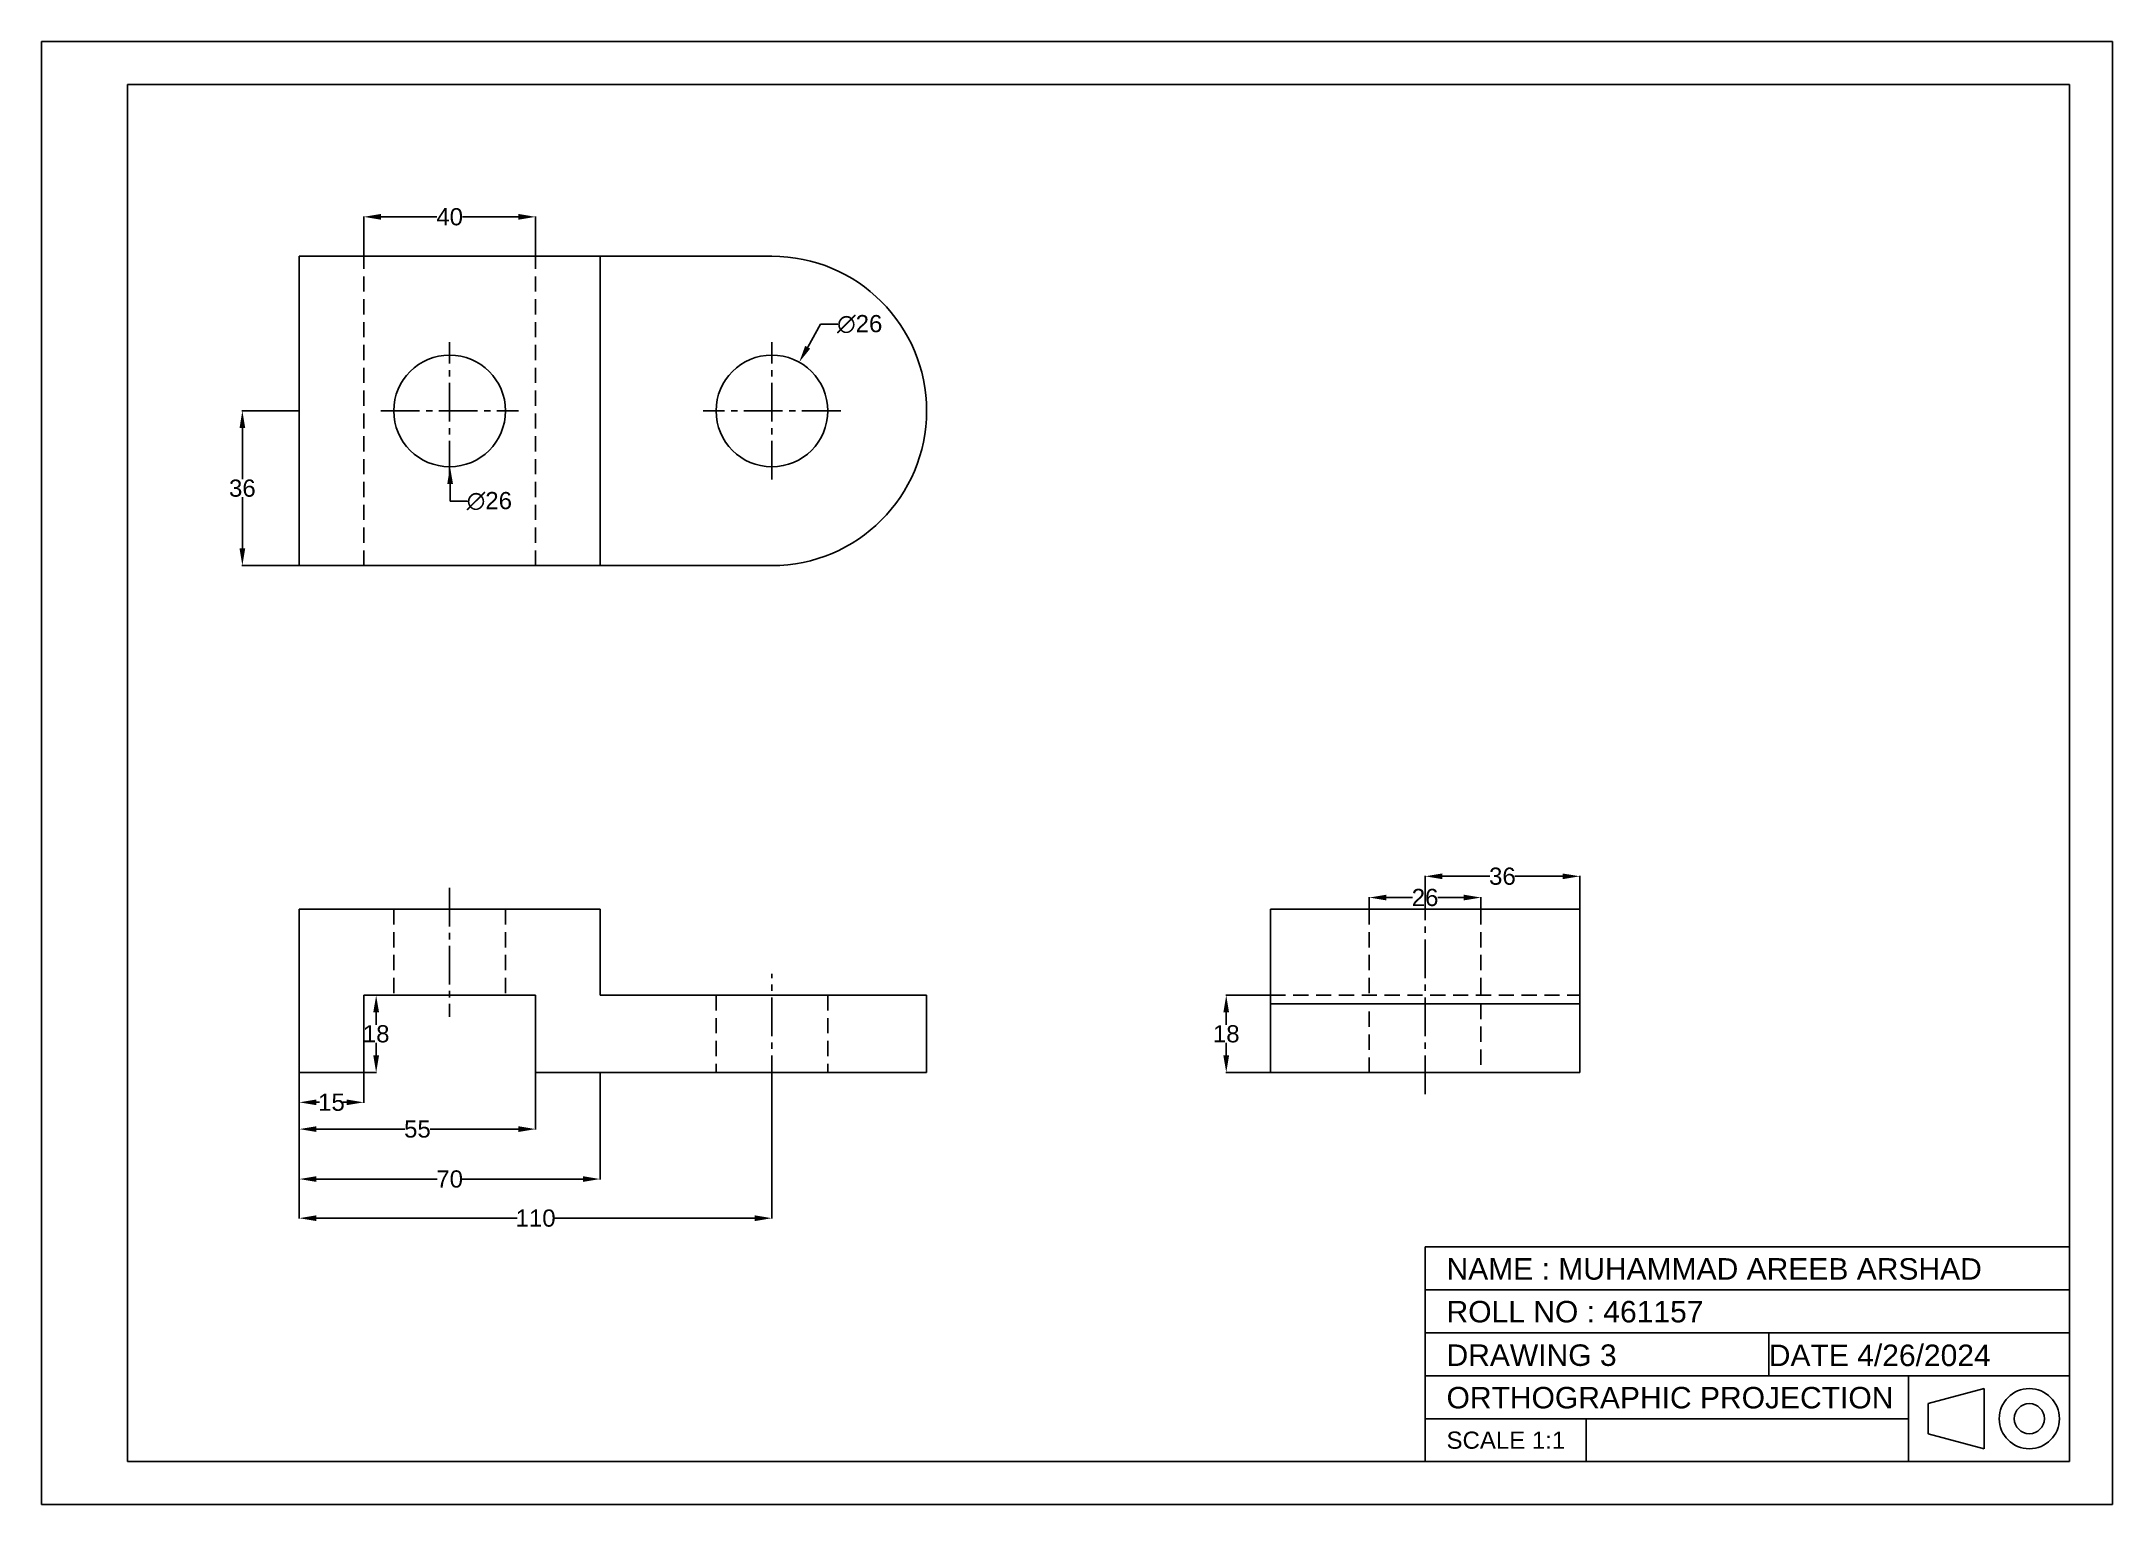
# Model space of a CAD drawing. Header units: inches. Extents: x -79 to 403, y -193 to 148.
import ezdxf

# ---------------------------------------------------------------- set-up
doc = ezdxf.new("R2010")
doc.units = ezdxf.units.IN
doc.header["$MEASUREMENT"] = 0
doc.linetypes.add('ACANSTGL', pattern=[0.11811, 0.07874, -0.03937])
doc.linetypes.add('CENTER2', pattern=[1.125, 0.75, -0.125, 0.125, -0.125])
doc.styles.get("Standard").update_dxf_attribs({"font": 'arial.ttf'})
doc.dimstyles.new('AM_ANSI', dxfattribs={"dimtxt": 4, "dimasz": 4, "dimexe": 0.1, "dimexo": 0.05, "dimgap": 0.06, "dimtad": 0, "dimtih": 1, "dimtoh": 1, "dimdec": 0, "dimzin": 7, "dimdsep": 46, "dimtxsty": 'Standard', "dimcen": 0, "dimclrd": 2, "dimclre": 3, "dimclrt": 2, "dimadec": 0, "dimazin": 2, "dimtp": 0.1, "dimtm": 0.1, "dimtfac": 0.71, "dimtdec": 0, "dimtofl": 0, "dimtmove": 0, "dimatfit": 3, "dimfxl": 1, "dimtolj": 1, "dimtzin": 7, "dimlwd": -1, "dimlwe": -1, "dimarcsym": 1})
doc.dimstyles.new('AM_ANSI$3', dxfattribs={"dimtxt": 4, "dimasz": 4, "dimexe": 0.1, "dimexo": 0.05, "dimgap": 0.06, "dimtad": 0, "dimtih": 1, "dimtoh": 1, "dimdec": 0, "dimzin": 7, "dimdsep": 46, "dimtxsty": 'Standard', "dimcen": 0, "dimclrd": 2, "dimclre": 3, "dimclrt": 2, "dimadec": 0, "dimazin": 2, "dimtp": 0.1, "dimtm": 0.1, "dimtfac": 0.71, "dimtdec": 0, "dimtofl": 0, "dimtmove": 0, "dimatfit": 0, "dimfxl": 1, "dimtolj": 1, "dimtzin": 7, "dimlwd": -1, "dimlwe": -1, "dimarcsym": 1})

# ---------------------------------------------------------------- blocks, each defined once
blk = doc.blocks.new('*D5')
at = {"color": 3, "linetype": 'ByBlock', "transparency": 16777216}
for p, q in [((-4.08, -74.47), (-1.13, -74.47)), ((-4.08, -92.47), (-1.13, -92.47))]:
    blk.add_line(p, q, dxfattribs=at)
at = {"color": 2, "linetype": 'ByBlock', "transparency": 16777216}
for p, q in [((-1.23, -78.47), (-1.23, -81.36)), ((-1.23, -88.47), (-1.23, -85.57))]:
    blk.add_line(p, q, dxfattribs=at)
at = {"color": 2, "transparency": 16777216}
for points in [[(-1.9, -78.47), (-0.56, -78.47), (-1.23, -74.47)], [(-1.9, -88.47), (-0.56, -88.47), (-1.23, -92.47)]]:
    blk.add_solid(points, dxfattribs=at)
at = {"layer": 'Defpoints', "color": 0, "transparency": 16777216}
for p in [(-4.13, -74.47), (-1.23, -74.47), (-4.13, -92.47)]:
    blk.add_point(p, dxfattribs=at)
at = {"color": 2, "transparency": 16777216, "insert": (-1.23, -83.47), "char_height": 4, "attachment_point": 5}
blk.add_mtext('\\A1;18', dxfattribs=at)
blk = doc.blocks.new('*D6')
at = {"color": 3, "linetype": 'ByBlock', "transparency": 16777216}
for p, q in [((-19.13, -92.52), (-19.13, -99.5)), ((-4.13, -92.52), (-4.13, -99.5))]:
    blk.add_line(p, q, dxfattribs=at)
at = {"color": 2, "linetype": 'ByBlock', "transparency": 16777216}
for p, q in [((-15.13, -99.4), (-14.38, -99.4)), ((-8.13, -99.4), (-8.88, -99.4))]:
    blk.add_line(p, q, dxfattribs=at)
at = {"color": 2, "transparency": 16777216}
for points in [[(-15.13, -98.74), (-15.13, -100.07), (-19.13, -99.4)], [(-8.13, -98.74), (-8.13, -100.07), (-4.13, -99.4)]]:
    blk.add_solid(points, dxfattribs=at)
at = {"layer": 'Defpoints', "color": 0, "transparency": 16777216}
for p in [(-19.13, -92.47), (-4.13, -92.47), (-4.13, -99.4)]:
    blk.add_point(p, dxfattribs=at)
at = {"color": 2, "transparency": 16777216, "insert": (-11.63, -99.4), "char_height": 4, "attachment_point": 5}
blk.add_mtext('\\A1;15', dxfattribs=at)
blk = doc.blocks.new('*D7')
at = {"color": 3, "linetype": 'ByBlock', "transparency": 16777216}
for p, q in [((-19.13, -92.52), (-19.13, -105.73)), ((35.87, -92.52), (35.87, -105.73))]:
    blk.add_line(p, q, dxfattribs=at)
at = {"color": 2, "linetype": 'ByBlock', "transparency": 16777216}
for p, q in [((-15.13, -105.63), (5.43, -105.63)), ((31.87, -105.63), (11.31, -105.63))]:
    blk.add_line(p, q, dxfattribs=at)
at = {"color": 2, "transparency": 16777216}
for points in [[(-15.13, -104.97), (-15.13, -106.3), (-19.13, -105.63)], [(31.87, -104.97), (31.87, -106.3), (35.87, -105.63)]]:
    blk.add_solid(points, dxfattribs=at)
at = {"layer": 'Defpoints', "color": 0, "transparency": 16777216}
for p in [(-19.13, -92.47), (35.87, -92.47), (35.87, -105.63)]:
    blk.add_point(p, dxfattribs=at)
at = {"color": 2, "transparency": 16777216, "insert": (8.37, -105.63), "char_height": 4, "attachment_point": 5}
blk.add_mtext('\\A1;55', dxfattribs=at)
blk = doc.blocks.new('*D8')
at = {"color": 3, "linetype": 'ByBlock', "transparency": 16777216}
for p, q in [((-19.13, -92.52), (-19.13, -117.36)), ((50.87, -92.52), (50.87, -117.36))]:
    blk.add_line(p, q, dxfattribs=at)
at = {"color": 2, "linetype": 'ByBlock', "transparency": 16777216}
for p, q in [((-15.13, -117.26), (12.97, -117.26)), ((46.87, -117.26), (18.77, -117.26))]:
    blk.add_line(p, q, dxfattribs=at)
at = {"color": 2, "transparency": 16777216}
for points in [[(-15.13, -116.59), (-15.13, -117.92), (-19.13, -117.26)], [(46.87, -116.59), (46.87, -117.92), (50.87, -117.26)]]:
    blk.add_solid(points, dxfattribs=at)
at = {"layer": 'Defpoints', "color": 0, "transparency": 16777216}
for p in [(-19.13, -92.47), (50.87, -92.47), (50.87, -117.26)]:
    blk.add_point(p, dxfattribs=at)
at = {"color": 2, "transparency": 16777216, "insert": (15.87, -117.26), "char_height": 4, "attachment_point": 5}
blk.add_mtext('\\A1;70', dxfattribs=at)
blk = doc.blocks.new('*D9')
at = {"color": 3, "linetype": 'ByBlock', "transparency": 16777216}
for p, q in [((-19.13, -92.52), (-19.13, -126.47)), ((90.87, -92.52), (90.87, -126.47))]:
    blk.add_line(p, q, dxfattribs=at)
at = {"color": 2, "linetype": 'ByBlock', "transparency": 16777216}
for p, q in [((-15.13, -126.37), (31.59, -126.37)), ((86.87, -126.37), (40.15, -126.37))]:
    blk.add_line(p, q, dxfattribs=at)
at = {"color": 2, "transparency": 16777216}
for points in [[(-15.13, -125.7), (-15.13, -127.04), (-19.13, -126.37)], [(86.87, -125.7), (86.87, -127.04), (90.87, -126.37)]]:
    blk.add_solid(points, dxfattribs=at)
at = {"layer": 'Defpoints', "color": 0, "transparency": 16777216}
for p in [(-19.13, -92.47), (90.87, -92.47), (90.87, -126.37)]:
    blk.add_point(p, dxfattribs=at)
at = {"color": 2, "transparency": 16777216, "insert": (35.87, -126.37), "char_height": 4, "attachment_point": 5}
blk.add_mtext('\\A1;110', dxfattribs=at)
blk = doc.blocks.new('*D10')
at = {"color": 2, "linetype": 'ByBlock', "transparency": 16777216}
for p, q in [((99.19, 76.36), (102.2, 81.72)), ((102.2, 81.72), (106.2, 81.72))]:
    blk.add_line(p, q, dxfattribs=at)
at = {"color": 2, "transparency": 16777216}
blk.add_solid([(98.61, 76.68), (99.77, 76.03), (97.23, 72.87)], dxfattribs=at)
at = {"layer": 'Defpoints', "color": 0, "transparency": 16777216}
for p in [(97.23, 72.87), (84.5, 50.2)]:
    blk.add_point(p, dxfattribs=at)
at = {"color": 2, "transparency": 16777216, "insert": (111.3, 81.72), "char_height": 4, "attachment_point": 5}
blk.add_mtext('\\A1;∅26', dxfattribs=at)
blk = doc.blocks.new('*D11')
at = {"color": 3, "linetype": 'ByBlock', "transparency": 16777216}
for p, q in [((-4.13, 97.58), (-4.13, 106.8)), ((35.87, 97.58), (35.87, 106.8))]:
    blk.add_line(p, q, dxfattribs=at)
at = {"color": 2, "linetype": 'ByBlock', "transparency": 16777216}
for p, q in [((-0.13, 106.7), (12.87, 106.7)), ((31.87, 106.7), (18.87, 106.7))]:
    blk.add_line(p, q, dxfattribs=at)
at = {"color": 2, "transparency": 16777216}
for points in [[(-0.13, 107.37), (-0.13, 106.04), (-4.13, 106.7)], [(31.87, 107.37), (31.87, 106.04), (35.87, 106.7)]]:
    blk.add_solid(points, dxfattribs=at)
at = {"layer": 'Defpoints', "color": 0, "transparency": 16777216}
for p in [(35.87, 106.7), (-4.13, 97.53), (35.87, 97.53)]:
    blk.add_point(p, dxfattribs=at)
at = {"color": 2, "transparency": 16777216, "insert": (15.87, 106.7), "char_height": 4, "attachment_point": 5}
blk.add_mtext('\\A1;40', dxfattribs=at)
blk = doc.blocks.new('*D12')
at = {"color": 2, "linetype": 'ByBlock', "transparency": 16777216}
for p, q in [((15.98, 44.53), (16.01, 40.53)), ((16.01, 40.53), (20.01, 40.53))]:
    blk.add_line(p, q, dxfattribs=at)
at = {"color": 2, "transparency": 16777216}
blk.add_solid([(16.65, 44.54), (15.32, 44.53), (15.96, 48.53)], dxfattribs=at)
at = {"layer": 'Defpoints', "color": 0, "transparency": 16777216}
for p in [(15.78, 74.53), (15.96, 48.53)]:
    blk.add_point(p, dxfattribs=at)
at = {"color": 2, "transparency": 16777216, "insert": (25.11, 40.53), "char_height": 4, "attachment_point": 5}
blk.add_mtext('\\A1;∅26', dxfattribs=at)
blk = doc.blocks.new('*D13')
at = {"color": 3, "linetype": 'ByBlock', "transparency": 16777216}
for p, q in [((-19.18, 61.53), (-32.47, 61.53)), ((-19.18, 25.53), (-32.47, 25.53))]:
    blk.add_line(p, q, dxfattribs=at)
at = {"color": 2, "linetype": 'ByBlock', "transparency": 16777216}
for p, q in [((-32.37, 57.53), (-32.37, 45.64)), ((-32.37, 29.53), (-32.37, 41.43))]:
    blk.add_line(p, q, dxfattribs=at)
at = {"color": 2, "transparency": 16777216}
for points in [[(-33.03, 57.53), (-31.7, 57.53), (-32.37, 61.53)], [(-33.03, 29.53), (-31.7, 29.53), (-32.37, 25.53)]]:
    blk.add_solid(points, dxfattribs=at)
at = {"layer": 'Defpoints', "color": 0, "transparency": 16777216}
for p in [(-32.37, 61.53), (-19.13, 61.53), (-19.13, 25.53)]:
    blk.add_point(p, dxfattribs=at)
at = {"color": 2, "transparency": 16777216, "insert": (-32.37, 43.53), "char_height": 4, "attachment_point": 5}
blk.add_mtext('\\A1;36', dxfattribs=at)
blk = doc.blocks.new('*D14')
at = {"color": 3, "linetype": 'ByBlock', "transparency": 16777216}
for p, q in [((206.82, -74.47), (196.5, -74.47)), ((206.82, -92.47), (196.5, -92.47))]:
    blk.add_line(p, q, dxfattribs=at)
at = {"color": 2, "linetype": 'ByBlock', "transparency": 16777216}
for p, q in [((196.6, -78.47), (196.6, -81.36)), ((196.6, -88.47), (196.6, -85.57))]:
    blk.add_line(p, q, dxfattribs=at)
at = {"color": 2, "transparency": 16777216}
for points in [[(195.93, -78.47), (197.26, -78.47), (196.6, -74.47)], [(195.93, -88.47), (197.26, -88.47), (196.6, -92.47)]]:
    blk.add_solid(points, dxfattribs=at)
at = {"layer": 'Defpoints', "color": 0, "transparency": 16777216}
for p in [(196.6, -74.47), (206.87, -74.47), (206.87, -92.47)]:
    blk.add_point(p, dxfattribs=at)
at = {"color": 2, "transparency": 16777216, "insert": (196.6, -83.47), "char_height": 4, "attachment_point": 5}
blk.add_mtext('\\A1;18', dxfattribs=at)
blk = doc.blocks.new('*D15')
at = {"color": 3, "linetype": 'ByBlock', "transparency": 16777216}
for p, q in [((229.87, -54.42), (229.87, -51.64)), ((255.87, -54.42), (255.87, -51.64))]:
    blk.add_line(p, q, dxfattribs=at)
at = {"color": 2, "linetype": 'ByBlock', "transparency": 16777216}
for p, q in [((233.87, -51.74), (239.91, -51.74)), ((251.87, -51.74), (245.83, -51.74))]:
    blk.add_line(p, q, dxfattribs=at)
at = {"color": 2, "transparency": 16777216}
for points in [[(233.87, -51.07), (233.87, -52.4), (229.87, -51.74)], [(251.87, -51.07), (251.87, -52.4), (255.87, -51.74)]]:
    blk.add_solid(points, dxfattribs=at)
at = {"layer": 'Defpoints', "color": 0, "transparency": 16777216}
for p in [(255.87, -51.74), (229.87, -54.47), (255.87, -54.47)]:
    blk.add_point(p, dxfattribs=at)
at = {"color": 2, "transparency": 16777216, "insert": (242.87, -51.74), "char_height": 4, "attachment_point": 5}
blk.add_mtext('\\A1;26', dxfattribs=at)
blk = doc.blocks.new('*D16')
at = {"color": 3, "linetype": 'ByBlock', "transparency": 16777216}
for p, q in [((242.87, -54.42), (242.87, -46.69)), ((278.87, -54.42), (278.87, -46.69))]:
    blk.add_line(p, q, dxfattribs=at)
at = {"color": 2, "linetype": 'ByBlock', "transparency": 16777216}
for p, q in [((246.87, -46.79), (257.95, -46.79)), ((274.87, -46.79), (263.79, -46.79))]:
    blk.add_line(p, q, dxfattribs=at)
at = {"color": 2, "transparency": 16777216}
for points in [[(246.87, -46.13), (246.87, -47.46), (242.87, -46.79)], [(274.87, -46.13), (274.87, -47.46), (278.87, -46.79)]]:
    blk.add_solid(points, dxfattribs=at)
at = {"layer": 'Defpoints', "color": 0, "transparency": 16777216}
for p in [(278.87, -46.79), (242.87, -54.47), (278.87, -54.47)]:
    blk.add_point(p, dxfattribs=at)
at = {"color": 2, "transparency": 16777216, "insert": (260.87, -46.79), "char_height": 4, "attachment_point": 5}
blk.add_mtext('\\A1;36', dxfattribs=at)

msp = doc.modelspace()

# ---------------------------------------------------------------- linework, layer by layer
for p, q in [((-79.13, 142.53), (-79.13, 147.53)), ((-79.13, 147.53), (-59.13, 147.53)), ((-59.13, 147.53), (402.87, 147.53)), ((402.87, 147.53), (402.87, 142.53)), ((-79.13, 137.53), (-79.13, 142.53)), ((402.87, 142.53), (402.87, -178.03)), ((-79.13, 137.53), (-79.13, -193.03)), ((-59.13, 137.53), (392.87, 137.53)), ((-59.13, 137.53), (-59.13, -183.03)), ((392.87, 137.53), (392.87, -183.03)), ((-19.13, 25.53), (-19.13, 97.53)), ((-19.13, 97.53), (90.87, 97.53)), ((50.87, 25.53), (50.87, 97.53)), ((90.87, 25.53), (-19.13, 25.53)), ((50.87, -54.47), (-19.13, -54.47)), ((-19.13, -92.47), (-19.13, -54.47)), ((15.87, -54.47), (2.87, -54.47)), ((15.87, -54.47), (28.87, -54.47)), ((50.87, -74.47), (50.87, -54.47)), ((206.87, -74.47), (206.87, -54.47)), ((206.87, -54.47), (278.87, -54.47)), ((278.87, -54.47), (278.87, -74.47)), ((-4.13, -92.47), (-4.13, -74.47)), ((-4.13, -74.47), (35.87, -74.47)), ((35.87, -74.47), (35.87, -92.47)), ((90.87, -74.47), (50.87, -74.47)), ((90.87, -74.47), (77.87, -74.47)), ((90.87, -74.47), (126.87, -74.47)), ((90.87, -74.47), (103.87, -74.47)), ((126.87, -74.47), (126.87, -92.47)), ((206.87, -92.47), (206.87, -72.47)), ((206.87, -92.47), (206.87, -74.47)), ((229.87, -76.47), (206.87, -76.47)), ((229.87, -76.47), (278.87, -76.47)), ((255.87, -73.47), (255.87, -74.47)), ((278.87, -74.47), (278.87, -92.47)), ((-19.13, -92.47), (-4.13, -92.47)), ((35.87, -92.47), (90.87, -92.47)), ((90.87, -92.47), (126.87, -92.47)), ((206.87, -92.47), (220.67, -92.47)), ((220.67, -92.47), (278.87, -92.47)), ((242.87, -183.03), (242.87, -133.03)), ((242.87, -133.03), (392.87, -133.03)), ((242.87, -133.03), (242.87, -143.03)), ((242.87, -143.03), (392.87, -143.03)), ((242.87, -143.03), (242.87, -153.03)), ((242.87, -153.03), (392.87, -153.03)), ((317.87, -153.03), (322.87, -153.03)), ((322.87, -153.03), (322.87, -163.03)), ((392.87, -153.03), (392.87, -163.03)), ((392.87, -163.03), (242.87, -163.03)), ((242.87, -163.03), (242.87, -173.03)), ((355.37, -183.03), (355.37, -163.03)), ((372.98, -166.03), (359.94, -169.53)), ((372.98, -173.03), (372.98, -166.03)), ((242.87, -173.03), (280.37, -173.03)), ((280.37, -173.03), (280.37, -183.03)), ((280.37, -173.03), (355.37, -173.03)), ((359.94, -173.03), (359.94, -169.53)), ((359.94, -173.03), (359.94, -176.53)), ((372.98, -173.03), (372.98, -180.03)), ((372.98, -180.03), (359.94, -176.53)), ((402.87, -178.03), (402.87, -193.03)), ((-59.13, -183.03), (392.87, -183.03)), ((392.87, -183.03), (242.87, -183.03)), ((392.87, -183.03), (355.37, -183.03)), ((402.87, -193.03), (-79.13, -193.03)), ((402.87, -193.03), (402.87, -193.03))]:
    msp.add_line(p, q)
at = {"color": 31, "linetype": 'ACANSTGL', "ltscale": 45}
for p, q in [((-4.13, 25.53), (-4.13, 97.53)), ((35.87, 25.53), (35.87, 97.53)), ((2.87, -54.47), (2.87, -74.47)), ((28.87, -54.47), (28.87, -74.47)), ((229.87, -54.47), (229.87, -74.47)), ((255.87, -54.47), (255.87, -73.47)), ((77.87, -74.47), (77.87, -92.47)), ((103.87, -74.47), (103.87, -92.47)), ((206.87, -74.47), (278.87, -74.47)), ((229.87, -92.47), (229.87, -76.47)), ((255.87, -76.47), (255.87, -92.47))]:
    msp.add_line(p, q, dxfattribs=at)
at = {"color": 130, "linetype": 'CENTER2', "ltscale": 12}
for p, q in [((15.87, 45.53), (15.87, 77.53)), ((90.87, 45.53), (90.87, 77.53)), ((-0.13, 61.53), (31.87, 61.53)), ((106.87, 61.53), (74.87, 61.53)), ((15.87, -49.47), (15.87, -79.47)), ((242.87, -97.47), (242.87, -49.47)), ((90.87, -97.47), (90.87, -69.47))]:
    msp.add_line(p, q, dxfattribs=at)
for centre, radius in [((15.87, 61.53), 13), ((90.87, 61.53), 13), ((383.49, -173.03), 7), ((383.49, -173.03), 3.5)]:
    msp.add_circle(centre, radius)
msp.add_arc((90.87, 61.53), 36, 270, 90)

# ---------------------------------------------------------------- texts
for s, height, p in [('NAME : MUHAMMAD AREEB ARSHAD', 5, (247.87, -140.67)), ('ROLL NO : 461157', 5, (247.87, -150.62)), ('DRAWING 3', 5, (247.87, -160.75)), ('DATE 4/26/2024', 5, (322.87, -160.79)), ('ORTHOGRAPHIC PROJECTION', 5, (247.87, -170.64)), ('SCALE 1:1', 4, (247.87, -180.03))]:
    msp.add_text(s, height=height).set_placement(p)

# ---------------------------------------------------------------- dimensions: what is measured, and where the dimension line sits
for base, p1, p2, picture, middle in [((35.87, 106.7), (-4.13, 97.53), (35.87, 97.53), '*D11', (15.87, 106.7)), ((278.87, -46.79), (242.87, -54.47), (278.87, -54.47), '*D16', (260.87, -46.79)), ((-4.13, -99.4), (-19.13, -92.47), (-4.13, -92.47), '*D6', (-11.63, -99.4)), ((35.87, -105.63), (-19.13, -92.47), (35.87, -92.47), '*D7', (8.37, -105.63)), ((50.87, -117.26), (-19.13, -92.47), (50.87, -92.47), '*D8', (15.87, -117.26)), ((90.87, -126.37), (-19.13, -92.47), (90.87, -92.47), '*D9', (35.87, -126.37))]:
    dim = msp.add_linear_dim(base=base, p1=p1, p2=p2, dimstyle='AM_ANSI')
    dim.commit()
    dim.dimension.update_dxf_attribs({"geometry": picture, "text_midpoint": middle})
for p1, p2, picture, middle in [((84.5, 50.2), (97.23, 72.87), '*D10', (111.3, 81.72)), ((15.78, 74.53), (15.96, 48.53), '*D12', (25.11, 40.53))]:
    dim = msp.add_diameter_dim_2p(p1=p1, p2=p2, dimstyle='AM_ANSI$3')
    dim.commit()
    dim.dimension.update_dxf_attribs({"geometry": picture, "text_midpoint": middle, "dimtype": 163})
for base, p1, p2, picture, middle in [((-32.37, 61.53), (-19.13, 25.53), (-19.13, 61.53), '*D13', (-32.37, 43.53)), ((-1.23, -74.47), (-4.13, -92.47), (-4.13, -74.47), '*D5', (-1.23, -83.47)), ((196.6, -74.47), (206.87, -92.47), (206.87, -74.47), '*D14', (196.6, -83.47))]:
    dim = msp.add_linear_dim(base=base, p1=p1, p2=p2, angle=90, dimstyle='AM_ANSI')
    dim.commit()
    dim.dimension.update_dxf_attribs({"geometry": picture, "text_midpoint": middle})
dim = msp.add_linear_dim(base=(255.87, -51.74), p1=(229.87, -54.47), p2=(255.87, -54.47), dimstyle='AM_ANSI')
dim.commit()
dim.dimension.update_dxf_attribs({"geometry": '*D15', "text_midpoint": (242.87, -51.74), "dimtype": 160})

doc.saveas('drawing.dxf')
